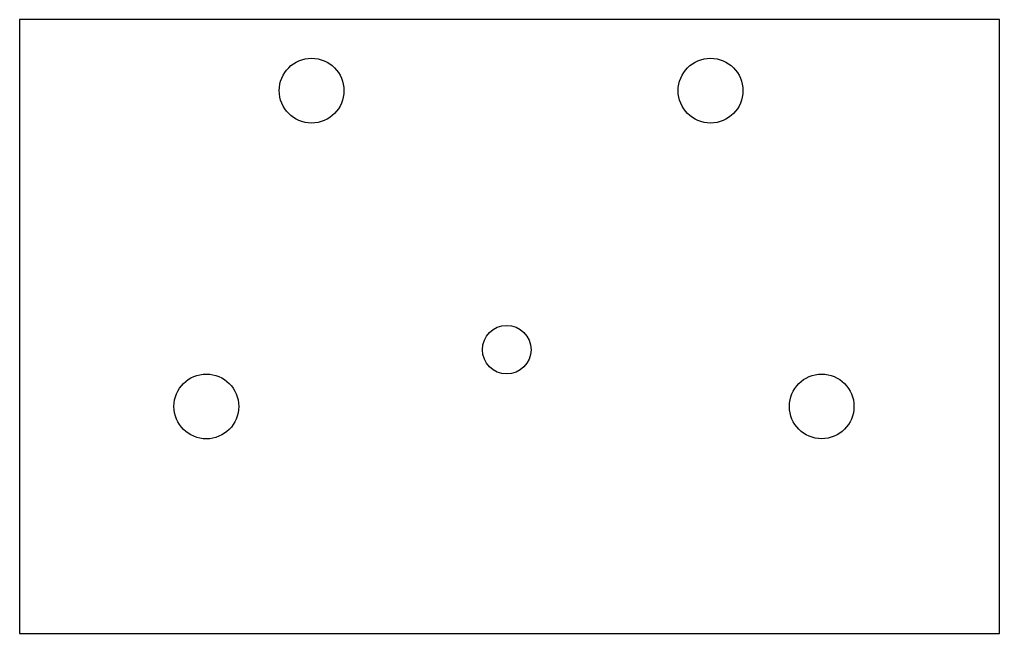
# Model space of a CAD drawing. Header units: millimetres. Extents: x -30.1 to 30.4, y 66.9 to 104.8.
import ezdxf

# ---------------------------------------------------------------- set-up
doc = ezdxf.new("R2010")
doc.units = ezdxf.units.MM

msp = doc.modelspace()

# ---------------------------------------------------------------- linework, layer by layer
msp.add_lwpolyline([(30.42, 104.754), (-30.079, 104.754), (-30.079, 66.873), (30.42, 66.873)], close=True)
for centre, radius in [((-12.05, 100.369), 2), ((12.584, 100.369), 2), ((0, 84.383), 1.5), ((-18.547, 80.879), 2), ((19.447, 80.88), 1.995)]:
    msp.add_circle(centre, radius)

doc.saveas('drawing.dxf')
